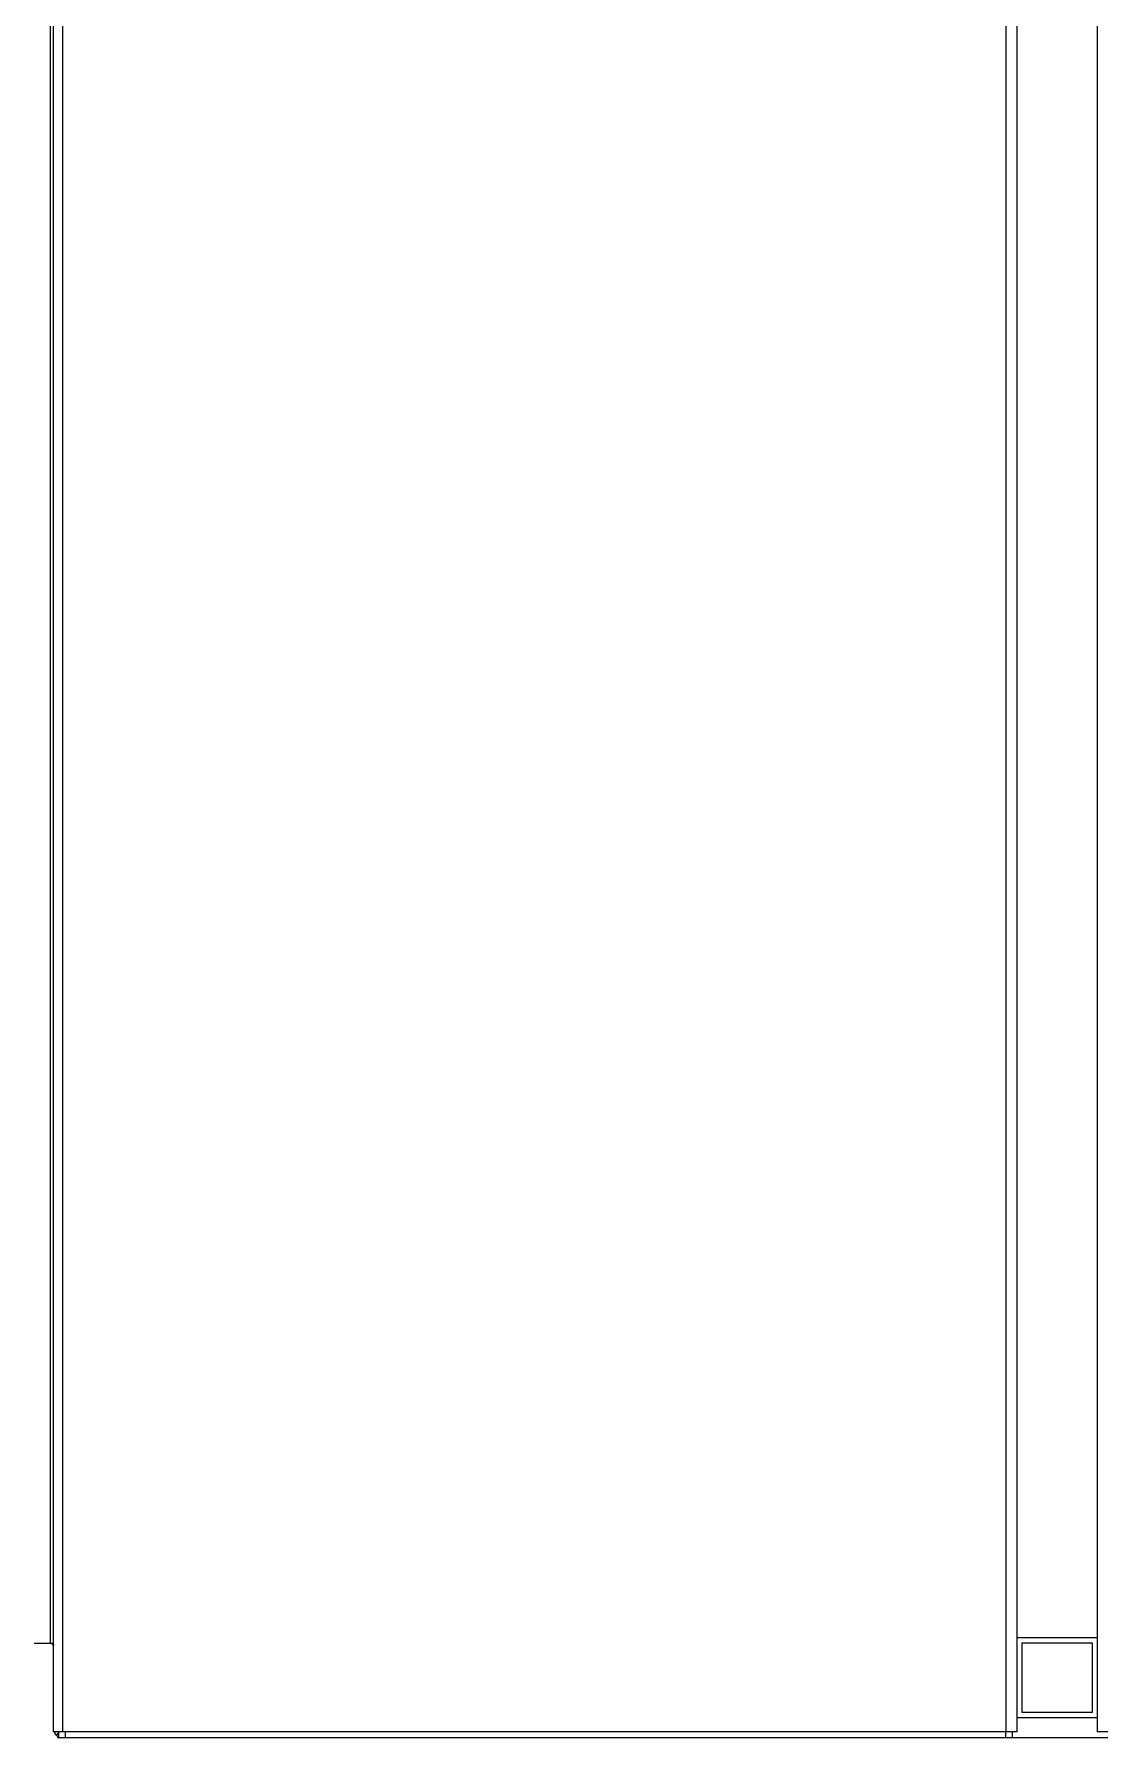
# Model space of a CAD drawing. Header units: inches. Extents: x 0 to 137, y 0 to 88.
# Drawn here: x 99.81 to 113.08, y 45.43 to 66.65 of the extents above; entities that cross this region are included whole.
import ezdxf

# ---------------------------------------------------------------- set-up
doc = ezdxf.new("R2010")
doc.units = ezdxf.units.IN
doc.header["$MEASUREMENT"] = 0

msp = doc.modelspace()

# ---------------------------------------------------------------- linework, layer by layer
at = {"color": 7, "linetype": 'Continuous', "lineweight": 25}
for p, q in [((100.04831, 45.50759), (100.04831, 81.35759)), ((100.16531, 45.50759), (100.16531, 81.35759)), ((111.91231, 45.50759), (111.91231, 81.35759)), ((112.04831, 45.50759), (112.04831, 81.35759)), ((113.04831, 45.50759), (113.04831, 81.35759)), ((100.00631, 80.25759), (100.00631, 46.60759)), ((112.04831, 46.68259), (113.04831, 46.68259)), ((100.0415, 46.60759), (99.80531, 46.60759)), ((112.11331, 45.74759), (112.11331, 46.61759)), ((112.11331, 46.61759), (112.98331, 46.61759)), ((112.98331, 46.61759), (112.98331, 45.74759)), ((113.04831, 45.68259), (112.04831, 45.68259)), ((112.98331, 45.74759), (112.11331, 45.74759)), ((112.04831, 45.50759), (100.04831, 45.50759)), ((100.08619, 45.46341), (100.11131, 45.49078)), ((100.11131, 45.50759), (100.11131, 45.43259)), ((128.98531, 45.43259), (100.11131, 45.43259)), ((100.19131, 45.50759), (100.19131, 45.43259)), ((111.90531, 45.50759), (111.90531, 45.43259)), ((111.98531, 45.50759), (111.98531, 45.43259)), ((129.04831, 45.50759), (113.04831, 45.50759))]:
    msp.add_line(p, q, dxfattribs=at)
for centre, radius, start, end in [((100.00631, 46.56559), 0.042, 33.099825, 90), ((100.16531, 45.54959), 0.117, 201.037221, 227.443082)]:
    msp.add_arc(centre, radius, start, end, dxfattribs=at)
for points, knots in [([(100.0415, 46.60759), (100.04126, 46.60609), (100.04054, 46.60154), (100.04502, 46.5943), (100.04707, 46.58825), (100.04831, 46.58458)], [0, 0, 0, 0, 0.16187222, 0.49158502, 1, 1, 1, 1]), ([(100.0415, 46.58852), (100.0413, 46.58987), (100.04096, 46.59218), (100.04285, 46.59521), (100.04363, 46.59646)], [0, 0, 0, 0, 0.58501179, 1, 1, 1, 1]), ([(100.08619, 45.46341), (100.09029, 45.45721), (100.09656, 45.44775), (100.10298, 45.43657), (100.10784, 45.43303), (100.11015, 45.43274), (100.11131, 45.43259)], [0, 0, 0, 0, 0.5221515, 0.79665947, 0.89720496, 1, 1, 1, 1])]:
    msp.add_open_spline(points, degree=3, knots=knots, dxfattribs=at)

doc.saveas('drawing.dxf')
